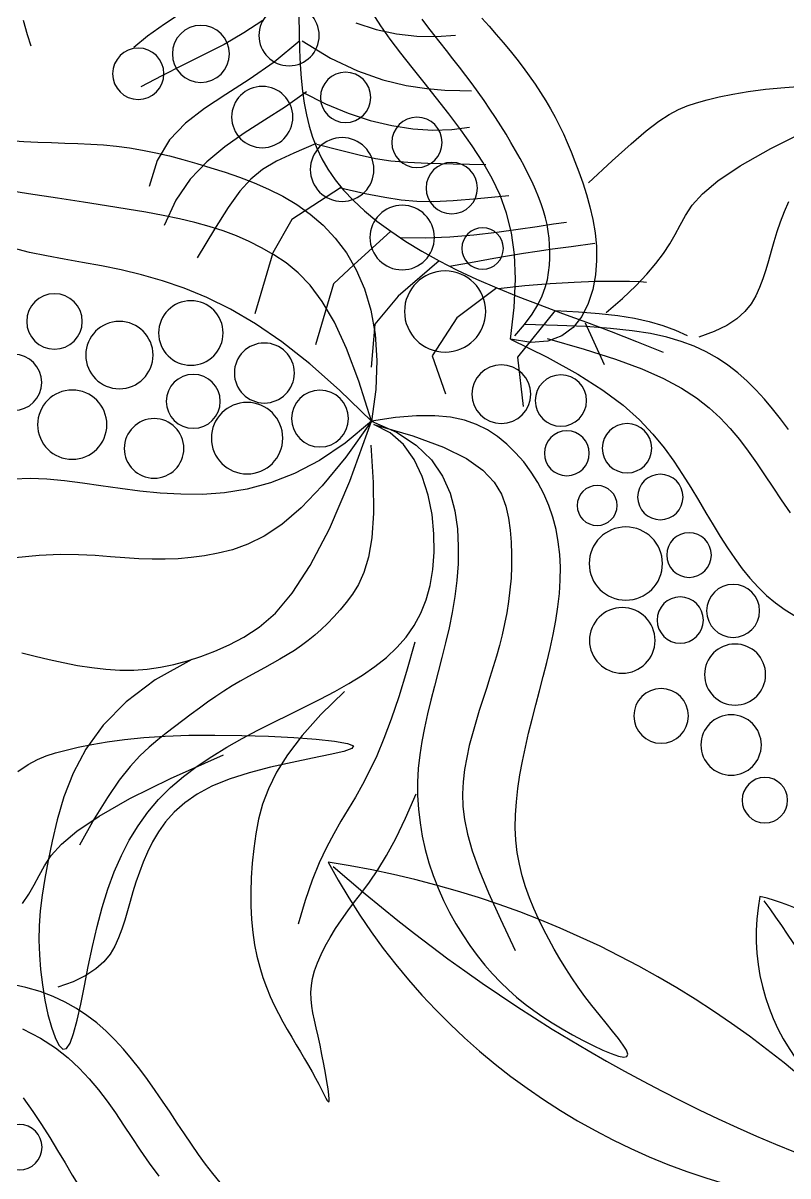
# Model space of a CAD drawing. Header units: millimetres. Extents: x -1030105 to 906887, y -616134 to 1220667.
# Drawn here: x -72234 to -71144, y 542942 to 544585 of the extents above; entities that cross this region are included whole.
import ezdxf

# ---------------------------------------------------------------- set-up
doc = ezdxf.new("R2010")
doc.units = ezdxf.units.MM
doc.header["$MEASUREMENT"] = 0
doc.layers.add('A-Furniture', color=143, linetype='Continuous')
doc.layers.add('A-Tree', color=98, linetype='Continuous')

# ---------------------------------------------------------------- blocks, each defined once
blk = doc.blocks.new('FUR')
at = {"layer": 'A-Furniture'}
blk.add_spline([(-25340.5, 29563), (-25610.5, 28430), (-24838.5, 26315), (-24909, 25420), (-26239, 23819.5), (-26481.5, 22059), (-23604, 19354), (-19094, 21177), (-19671.5, 26123.5), (-18869, 27502), (-18331, 29423.5), (-18962, 30582), (-22760, 30506), (-24899.5, 30163.5), (-25340.5, 29563)], degree=3, dxfattribs=at)
blk = doc.blocks.new('CAY8')
at = {"color": 0, "linetype": 'ByBlock'}
for p, q in [((-315.87, 159.79), (-307.68, 154.87)), ((-307.68, 154.87), (-301.37, 150.97)), ((-239.79, 148.59), (-241.49, 139.57)), ((-210.11, 128.31), (-207.95, 149.37)), ((-241.49, 139.57), (-243.31, 130.89)), ((-243.31, 130.89), (-245.22, 122.47)), ((-212.09, 109.65), (-210.11, 128.31)), ((-174.22, 118.11), (-174.12, 128.84)), ((-245.22, 122.47), (-247.14, 114.24)), ((-174.79, 107.07), (-174.22, 118.11)), ((-247.14, 114.24), (-249, 106.14)), ((-249, 106.14), (-250.76, 98.09)), ((-213.87, 93.1), (-212.09, 109.65)), ((-175.66, 95.68), (-174.79, 107.07)), ((-250.76, 98.09), (-252.33, 90.03)), ((-176.66, 83.89), (-175.66, 95.68)), ((-252.33, 90.03), (-253.68, 81.89)), ((-215.43, 78.34), (-213.87, 93.1)), ((-35.31, 80.83), (-32.39, 90.76)), ((-336.4, 72.34), (-326.24, 80.84)), ((-326.24, 80.84), (-317.13, 87.32)), ((-253.68, 81.89), (-254.73, 73.61)), ((-177.61, 71.66), (-176.66, 83.89)), ((-37.62, 70.35), (-35.31, 80.83)), ((-304.3, 65.52), (-294.06, 76.69)), ((-254.73, 73.61), (-255.5, 65.18)), ((-216.77, 65.09), (-215.43, 78.34)), ((10.44, 62.79), (15.85, 77.03)), ((-347.58, 62.31), (-336.4, 72.34)), ((-178.33, 58.92), (-177.61, 71.66)), ((-39.45, 59.38), (-37.62, 70.35)), ((-314.17, 54.29), (-304.3, 65.52)), ((-255.5, 65.18), (-256.01, 56.58)), ((-217.87, 53.03), (-216.77, 65.09)), ((-178.65, 45.63), (-178.33, 58.92)), ((-40.98, 47.95), (-39.45, 59.38)), ((6.47, 50.08), (10.44, 62.79)), ((-323.92, 43.18), (-314.17, 54.29)), ((-266.13, 50.3), (-251.48, 54.51)), ((-256.01, 56.58), (-256.28, 47.81)), ((-251.48, 54.51), (-234.29, 55.34)), ((-218.7, 41.88), (-217.87, 53.03)), ((73.06, 57.47), (72.99, 48.71)), ((-279.09, 43.29), (-266.13, 50.3)), ((-256.28, 47.81), (-256.32, 38.87)), ((-178.4, 31.74), (-178.65, 45.63)), ((-42.38, 36.11), (-40.98, 47.95)), ((3.59, 38.66), (6.47, 50.08)), ((72.99, 48.71), (72.79, 39.7)), ((-333.77, 32.36), (-323.92, 43.18)), ((-291.2, 34.05), (-279.09, 43.29)), ((-256.32, 38.87), (-256.15, 29.75)), ((-230.13, 36.54), (-212.62, 39.72)), ((-219.26, 31.36), (-218.7, 41.88)), ((1.43, 28.28), (3.59, 38.66)), ((72.79, 39.7), (72.4, 30.54)), ((146.68, 40.69), (140.72, 35.43)), ((-343.98, 22.04), (-333.77, 32.36)), ((-303.32, 23.16), (-291.2, 34.05)), ((-258.79, 23.89), (-245.34, 31.13)), ((-256.15, 29.75), (-255.8, 20.44)), ((-245.34, 31.13), (-230.13, 36.54)), ((-219.51, 21.36), (-219.26, 31.36)), ((-177.37, 17.18), (-178.4, 31.74)), ((-43.84, 23.9), (-42.38, 36.11)), ((72.4, 30.54), (71.77, 21.33)), ((136.18, 30.56), (132.5, 25.69)), ((140.72, 35.43), (136.18, 30.56)), ((-354.79, 12.38), (-343.98, 22.04)), ((-316.31, 11.2), (-303.32, 23.16)), ((-270.99, 15.2), (-258.79, 23.89)), ((-45.52, 11.39), (-43.84, 23.9)), ((-0.34, 18.67), (1.43, 28.28)), ((132.5, 25.69), (129.13, 20.42)), ((-282.49, 5.48), (-270.99, 15.2)), ((-255.8, 20.44), (-255.28, 10.93)), ((-219.41, 11.78), (-219.51, 21.36)), ((-175.33, 1.76), (-177.37, 17.18)), ((-2.04, 9.61), (-0.34, 18.67)), ((71.77, 21.33), (70.82, 12.16)), ((129.13, 20.42), (125.61, 14.4)), ((227.15, 16.27), (220.27, 13.96)), ((-331, -1.25), (-316.31, 11.2)), ((-255.28, 10.93), (-254.58, 1.24)), ((-234.11, 3.3), (-218.54, 8.22)), ((-218.94, 2.56), (-219.41, 11.78)), ((-218.54, 8.22), (-198.28, 14.18)), ((-47.6, -1.4), (-45.52, 11.39)), ((-3.8, 0.99), (-2.04, 9.61)), ((70.82, 12.16), (69.49, 3.15)), ((121.86, 7.48), (117.93, -0.44)), ((125.61, 14.4), (121.86, 7.48)), ((138.72, 6.42), (154.8, 8.28)), ((154.8, 8.28), (169.91, 8.68)), ((169.91, 8.68), (183.86, 8.26)), ((183.86, 8.26), (196.54, 7.58)), ((200.31, 8.92), (192.84, 6.38)), ((196.54, 7.58), (208.09, 6.7)), ((207.08, 10.55), (200.31, 8.92)), ((213.64, 12.12), (207.08, 10.55)), ((220.27, 13.96), (213.64, 12.12)), ((278.03, 0.54), (278.5, 11.07)), ((-293.8, -4.89), (-282.49, 5.48)), ((-254.58, 1.24), (-253.58, -8.6)), ((-246.04, -1.23), (-234.11, 3.3)), ((-218.05, -6.4), (-218.94, 2.56)), ((-171.98, -14.7), (-175.33, 1.76)), ((-5.7, -7.3), (-3.8, 0.99)), ((69.49, 3.15), (67.73, -5.61)), ((104.28, -4.35), (121.82, 2.43)), ((121.82, 2.43), (138.72, 6.42)), ((184.13, 1.95), (173.64, -5.36)), ((192.84, 6.38), (184.13, 1.95)), ((208.09, 6.7), (218.72, 5.56)), ((218.72, 5.56), (228.6, 4.13)), ((228.6, 4.13), (237.95, 2.34)), ((237.95, 2.34), (246.96, 0.16)), ((246.96, 0.16), (255.82, -2.47)), ((278.26, -8.96), (278.03, 0.54)), ((-348.26, -13.6), (-331, -1.25)), ((-305.47, -15.51), (-293.8, -4.89)), ((-263.17, -11.67), (-255.37, -6.01)), ((-255.37, -6.01), (-246.04, -1.23)), ((-216.72, -15.18), (-218.05, -6.4)), ((-50.26, -14.41), (-47.6, -1.4)), ((-7.81, -15.35), (-5.7, -7.3)), ((67.73, -5.61), (65.48, -14.05)), ((86.27, -14.58), (104.28, -4.35)), ((117.93, -0.44), (113.85, -9.46)), ((173.64, -5.36), (160.83, -16.53)), ((255.82, -2.47), (264.74, -5.61)), ((264.74, -5.61), (273.81, -9.25)), ((303.95, -4.16), (306.91, -16.82)), ((-363.43, -8.89), (-352.61, -11.98)), ((-352.61, -11.98), (-342.75, -14.91)), ((-270.47, -18.87), (-263.17, -11.67)), ((-253.58, -8.6), (-252.12, -18.53)), ((-53.69, -27.6), (-50.26, -14.41)), ((65.48, -14.05), (62.71, -22.2)), ((67.96, -28.92), (86.27, -14.58)), ((113.85, -9.46), (109.63, -19.68)), ((148.03, -18.67), (163.37, -14.07)), ((163.37, -14.07), (181.99, -9.34)), ((273.81, -9.25), (282.7, -13.26)), ((279.16, -17.73), (278.26, -8.96)), ((282.7, -13.26), (291.01, -17.45)), ((-348.76, -15.08), (-342.69, -35.37)), ((-342.75, -14.91), (-333.74, -17.73)), ((-333.74, -17.73), (-325.47, -20.54)), ((-325.47, -20.54), (-317.81, -23.41)), ((-318.01, -25.97), (-305.47, -15.51)), ((-278.32, -28.22), (-270.47, -18.87)), ((-252.12, -18.53), (-250.07, -28.48)), ((-214.9, -23.87), (-216.72, -15.18)), ((-167.07, -32.4), (-171.98, -14.7)), ((-10.23, -23.24), (-7.81, -15.35)), ((109.63, -19.68), (105.33, -31.2)), ((135.52, -23.14), (148.03, -18.67)), ((160.83, -16.53), (145.14, -32.56)), ((266.81, -27.66), (272.75, -19.06)), ((280.65, -26.03), (279.16, -17.73)), ((291.01, -17.45), (298.31, -21.62)), ((298.31, -21.62), (304.18, -25.59)), ((306.91, -16.82), (310.43, -27.63)), ((346.41, -15.75), (353.1, -23.87)), ((-317.81, -23.41), (-310.65, -26.43)), ((-317.24, -23.7), (-313.76, -39.62)), ((-310.65, -26.43), (-303.88, -29.67)), ((-287.77, -40.39), (-278.32, -28.22)), ((-250.07, -28.48), (-247.27, -38.42)), ((-212.57, -32.55), (-214.9, -23.87)), ((-58.2, -40.89), (-53.69, -27.6)), ((-13.03, -31.08), (-10.23, -23.24)), ((49.53, -48.02), (67.96, -28.92)), ((62.71, -22.2), (59.4, -30.13)), ((117.09, -31.8), (125.36, -27.52)), ((125.36, -27.52), (135.52, -23.14)), ((260.99, -34.39), (266.81, -27.66)), ((282.71, -33.95), (280.65, -26.03)), ((304.18, -25.59), (308.21, -29.17)), ((308.21, -29.17), (309.98, -32.18)), ((310.43, -27.63), (314.45, -37.03)), ((353.1, -23.87), (359.81, -31.45)), ((-342.69, -35.37), (-339.24, -54.03)), ((-303.88, -29.67), (-297.38, -33.21)), ((-297.38, -33.21), (-291.15, -37.13)), ((-237.25, -37.75), (-213.6, -31.58)), ((-213.6, -31.58), (-173.19, -30.53)), ((-209.59, -41.32), (-212.57, -32.55)), ((-160.31, -51.56), (-167.07, -32.4)), ((-16.29, -38.95), (-13.03, -31.08)), ((59.4, -30.13), (55.55, -37.89)), ((105.33, -31.2), (100.96, -44.12)), ((104.36, -40.17), (110.25, -36.02)), ((110.25, -36.02), (117.09, -31.8)), ((145.14, -32.56), (126.03, -54.41)), ((192.7, -35), (181.52, -36.69)), ((204.32, -33.92), (192.7, -35)), ((216.4, -33.39), (204.32, -33.92)), ((228.97, -33.35), (216.4, -33.39)), ((241.96, -33.75), (228.97, -33.35)), ((255, -34.42), (241.96, -33.75)), ((267.64, -35.19), (255, -34.42)), ((255.25, -39.49), (260.99, -34.39)), ((279.42, -35.89), (267.64, -35.19)), ((289.91, -36.33), (279.42, -35.89)), ((285.29, -41.54), (282.71, -33.95)), ((298.64, -36.35), (289.91, -36.33)), ((305.18, -35.78), (298.64, -36.35)), ((309.06, -34.42), (305.18, -35.78)), ((309.98, -32.18), (309.06, -34.42)), ((359.81, -31.45), (366.49, -38.65)), ((-313.76, -39.62), (-311.65, -55.04)), ((-291.15, -37.13), (-285.17, -41.49)), ((-287.59, -40.95), (-287.61, -56.38)), ((-285.17, -41.49), (-279.44, -46.37)), ((-264.54, -62.65), (-237.25, -37.75)), ((-247.27, -38.42), (-243.56, -48.27)), ((-205.51, -50.35), (-209.59, -41.32)), ((-64.12, -54.24), (-58.2, -40.89)), ((-20.09, -46.96), (-16.29, -38.95)), ((55.55, -37.89), (51.14, -45.55)), ((98.97, -44.29), (104.36, -40.17)), ((160.42, -42.06), (150.47, -45.84)), ((170.77, -39.02), (160.42, -42.06)), ((181.52, -36.69), (170.77, -39.02)), ((243.88, -45.77), (249.56, -43.21)), ((249.56, -43.21), (255.25, -39.49)), ((288.36, -48.84), (285.29, -41.54)), ((314.45, -37.03), (318.93, -45.47)), ((366.49, -38.65), (373.1, -45.53)), ((-368.4, -45.08), (-367.73, -58.69)), ((-279.44, -46.37), (-273.96, -51.85)), ((-243.56, -48.27), (-238.81, -57.98)), ((-199.75, -59.8), (-205.51, -50.35)), ((-24.62, -55.18), (-20.09, -46.96)), ((51.14, -45.55), (46.15, -53.18)), ((88.43, -52.46), (93.68, -48.38)), ((93.68, -48.38), (98.97, -44.29)), ((100.96, -44.12), (96.56, -58.55)), ((140.88, -50.43), (131.64, -55.84)), ((150.47, -45.84), (140.88, -50.43)), ((175.04, -52.14), (181.98, -51.13)), ((181.98, -51.13), (188.76, -50.44)), ((188.76, -50.44), (195.41, -50)), ((195.41, -50), (201.91, -49.74)), ((201.91, -49.74), (208.27, -49.58)), ((208.27, -49.58), (214.5, -49.44)), ((214.5, -49.44), (220.6, -49.25)), ((220.6, -49.25), (226.57, -48.94)), ((226.57, -48.94), (232.42, -48.4)), ((232.42, -48.4), (238.17, -47.42)), ((238.17, -47.42), (243.88, -45.77)), ((291.89, -55.91), (288.36, -48.84)), ((318.93, -45.47), (323.84, -53.33)), ((373.1, -45.53), (379.56, -52.14)), ((-370.74, -60.88), (-377.28, -53.65)), ((-339.24, -54.03), (-337.9, -70.98)), ((-311.65, -55.04), (-310.82, -69.86)), ((-287.61, -56.38), (-287.81, -68.71)), ((-273.96, -51.85), (-268.71, -57.98)), ((-268.71, -57.98), (-263.7, -64.84)), ((-238.81, -57.98), (-232.85, -67.5)), ((-151.43, -72.35), (-160.31, -51.56)), ((-71.77, -67.59), (-64.12, -54.24)), ((-30.39, -63.63), (-24.62, -55.18)), ((46.15, -53.18), (40.56, -60.83)), ((78.18, -60.6), (83.26, -56.53)), ((83.26, -56.53), (88.43, -52.46)), ((96.56, -58.55), (92.19, -74.42)), ((126.03, -54.41), (102.97, -83.09)), ((131.64, -55.84), (122.72, -61.99)), ((146.15, -62.15), (153.49, -58.39)), ((153.49, -58.39), (160.77, -55.59)), ((160.77, -55.59), (167.97, -53.57)), ((167.97, -53.57), (175.04, -52.14)), ((295.82, -62.78), (291.89, -55.91)), ((323.84, -53.33), (329.12, -60.79)), ((379.56, -52.14), (385.84, -58.56)), ((385.84, -58.56), (391.88, -64.83)), ((-364.06, -68.89), (-370.74, -60.88)), ((-367.73, -58.69), (-368.39, -71.95)), ((-264.54, -62.65), (-265.19, -78.6)), ((-263.7, -64.84), (-258.92, -72.51)), ((-191.76, -69.85), (-199.75, -59.8)), ((-38.03, -72.32), (-30.39, -63.63)), ((40.56, -60.83), (34.36, -68.57)), ((68.37, -68.79), (73.21, -64.68)), ((73.21, -64.68), (78.18, -60.6)), ((122.72, -61.99), (114.11, -68.78)), ((138.78, -67.06), (146.15, -62.15)), ((300.13, -69.52), (295.82, -62.78)), ((329.12, -60.79), (334.74, -67.97)), ((-368.39, -71.95), (-370.24, -84.73)), ((-357.19, -77.67), (-364.06, -68.89)), ((-337.9, -70.98), (-338.18, -86.14)), ((-310.82, -69.86), (-311.18, -84)), ((-287.81, -68.71), (-288.35, -79.21)), ((-258.92, -72.51), (-254.38, -81.03)), ((-232.85, -67.5), (-225.55, -76.75)), ((-204.38, -73.89), (-163.97, -72.84)), ((-180.97, -80.69), (-191.76, -69.85)), ((-140.15, -94.99), (-151.43, -72.35)), ((-81.47, -80.86), (-71.77, -67.59)), ((-48.17, -81.26), (-38.03, -72.32)), ((34.36, -68.57), (27.37, -76.41)), ((59.19, -77.1), (63.69, -72.93)), ((63.69, -72.93), (68.37, -68.79)), ((114.11, -68.78), (105.77, -76.1)), ((131.42, -73.3), (138.78, -67.06)), ((304.78, -76.15), (300.13, -69.52)), ((334.74, -67.97), (340.62, -74.99)), ((-350.12, -87.07), (-357.19, -77.67)), ((-288.35, -79.21), (-289.43, -89.12)), ((-265.19, -78.6), (-265.94, -91.29)), ((-225.55, -76.75), (-216.77, -85.57)), ((-219.43, -83.31), (-204.38, -73.89)), ((27.37, -76.41), (18.72, -84.22)), ((54.88, -81.33), (59.19, -77.1)), ((92.19, -74.42), (87.99, -91.07)), ((105.77, -76.1), (97.69, -83.85)), ((124.1, -81.07), (131.42, -73.3)), ((309.73, -82.73), (304.78, -76.15)), ((340.62, -74.99), (346.73, -81.96)), ((-377.79, -90.06), (-381.61, -85.31)), ((-370.24, -84.73), (-373.17, -96.91)), ((-342.85, -96.9), (-350.12, -87.07)), ((-338.18, -86.14), (-339.58, -99.44)), ((-311.18, -84), (-312.65, -97.37)), ((-254.38, -81.03), (-250.07, -90.37)), ((-246.03, -100.5), (-219.43, -83.31)), ((-216.77, -85.57), (-206.4, -93.79)), ((-166.83, -92.49), (-180.97, -80.69)), ((-93.57, -94.01), (-81.47, -80.86)), ((-61.44, -90.46), (-48.17, -81.26)), ((18.72, -84.22), (7.36, -91.8)), ((46.71, -89.79), (50.73, -85.57)), ((50.73, -85.57), (54.88, -81.33)), ((97.69, -83.85), (89.82, -91.92)), ((116.85, -90.56), (124.1, -81.07)), ((314.91, -89.25), (309.73, -82.73)), ((346.73, -81.96), (353.02, -89.03)), ((-373.95, -95.01), (-377.79, -90.06)), ((-370.06, -100.12), (-373.95, -95.01)), ((-289.43, -89.12), (-291.21, -99.71)), ((-265.94, -91.29), (-267.04, -101.92)), ((-250.07, -90.37), (-246.03, -100.5)), ((-206.4, -93.79), (-194.3, -101.23)), ((-148.76, -105.42), (-166.83, -92.49)), ((-126.22, -119.67), (-140.15, -94.99)), ((-108.37, -106.96), (-93.57, -94.01)), ((-78.45, -99.92), (-61.44, -90.46)), ((7.36, -91.8), (-7.73, -98.96)), ((38.89, -98.09), (42.77, -93.98)), ((42.77, -93.98), (46.71, -89.79)), ((89.82, -91.92), (82.16, -100.2)), ((87.99, -91.07), (84.14, -107.68)), ((109.72, -101.77), (116.85, -90.56)), ((320.27, -95.71), (314.91, -89.25)), ((353.02, -89.03), (359.43, -96.3)), ((-373.17, -96.91), (-377.07, -108.35)), ((-366.13, -105.34), (-370.06, -100.12)), ((-335.38, -106.97), (-342.85, -96.9)), ((-339.58, -99.44), (-341.6, -110.78)), ((-312.65, -97.37), (-315.14, -109.88)), ((-291.21, -99.71), (-293.87, -112.23)), ((-267.04, -101.92), (-268.77, -111.73)), ((-246.03, -100.5), (-242.28, -111.35)), ((-194.3, -101.23), (-180.35, -107.72)), ((-99.84, -109.65), (-78.45, -99.92)), ((-7.73, -98.96), (-27.6, -105.52)), ((31.12, -105.95), (35.01, -102.09)), ((35.01, -102.09), (38.89, -98.09)), ((82.16, -100.2), (74.67, -108.58)), ((102.85, -114.03), (109.72, -101.77)), ((325.74, -102.1), (320.27, -95.71)), ((331.26, -108.41), (325.74, -102.1)), ((359.43, -96.3), (365.91, -103.9)), ((-362.15, -110.64), (-366.13, -105.34)), ((-327.71, -117.08), (-335.38, -106.97)), ((-315.14, -109.88), (-318.57, -121.46)), ((-243.67, -107.32), (-247.54, -122.68)), ((-207.41, -115.66), (-186.46, -105.83)), ((-186.46, -105.83), (-159.25, -110.58)), ((-180.35, -107.72), (-164.44, -113.07)), ((-126.22, -119.67), (-148.76, -105.42)), ((-126.22, -119.67), (-108.37, -106.96)), ((-126.22, -119.67), (-99.84, -109.65)), ((-27.6, -105.52), (-53.28, -111.28)), ((23.1, -113.16), (27.16, -109.65)), ((27.16, -109.65), (31.12, -105.95)), ((74.67, -108.58), (67.33, -116.97)), ((84.14, -107.68), (80.81, -123.44)), ((336.77, -114.64), (331.26, -108.41)), ((365.91, -103.9), (372.41, -112.01)), ((-358.13, -115.96), (-362.15, -110.64)), ((-354.06, -121.26), (-358.13, -115.96)), ((-341.6, -110.78), (-343.74, -120.09)), ((-319.86, -127.05), (-327.71, -117.08)), ((-293.87, -112.23), (-297.59, -127.93)), ((-268.77, -111.73), (-271.38, -121.94)), ((-242.28, -111.35), (-238.83, -122.88)), ((-235.71, -135.05), (-207.41, -115.66)), ((-164.44, -113.07), (-146.44, -117.11)), ((-146.44, -117.11), (-126.22, -119.67)), ((-85.8, -116.06), (-126.22, -119.67)), ((-53.28, -111.28), (-85.8, -116.06)), ((14.55, -119.64), (18.91, -116.48)), ((18.91, -116.48), (23.1, -113.16)), ((67.33, -116.97), (60.1, -125.26)), ((96.41, -126.47), (102.85, -114.03)), ((105.04, -118.49), (116.44, -116.17)), ((116.44, -116.17), (126.9, -115.15)), ((126.9, -115.15), (136.73, -115.13)), ((136.73, -115.13), (146.22, -115.79)), ((146.22, -115.79), (155.59, -116.87)), ((155.59, -116.87), (164.85, -118.31)), ((342.2, -120.79), (336.77, -114.64)), ((-391.92, -121.85), (-388.11, -127.62)), ((-349.95, -126.5), (-354.06, -121.26)), ((-343.74, -120.09), (-345.5, -127.3)), ((-318.57, -121.46), (-322.84, -132.02)), ((-271.38, -121.94), (-275.16, -133.79)), ((-247.54, -122.68), (-252.21, -137.74)), ((-238.83, -122.88), (-235.71, -135.05)), ((-132.32, -133.85), (-126.22, -119.67)), ((-126.22, -119.67), (-123.57, -136.79)), ((-124.5, -121.56), (-124.05, -147.43)), ((-122.14, -132.91), (-124.5, -121.56)), ((-111.34, -123.13), (-88.74, -130.72)), ((5.23, -125.55), (10, -122.66)), ((10, -122.66), (14.55, -119.64)), ((80.81, -123.44), (78.19, -137.52)), ((78.27, -128.28), (92.41, -122.42)), ((92.41, -122.42), (105.04, -118.49)), ((164.85, -118.31), (173.94, -120.08)), ((173.94, -120.08), (182.79, -122.16)), ((182.79, -122.16), (191.34, -124.52)), ((191.34, -124.52), (199.52, -127.15)), ((347.49, -126.84), (342.2, -120.79)), ((-388.11, -127.62), (-384.26, -133.33)), ((-345.78, -131.64), (-349.95, -126.5)), ((-341.57, -136.67), (-345.78, -131.64)), ((-311.81, -136.68), (-319.86, -127.05)), ((-297.59, -127.93), (-302.53, -148.07)), ((-88.74, -130.72), (-70, -135.82)), ((-10.75, -133.66), (-5.11, -131.03)), ((-5.11, -131.03), (0.2, -128.33)), ((0.2, -128.33), (5.23, -125.55)), ((60.1, -125.26), (52.93, -133.34)), ((62.31, -136.37), (78.27, -128.28)), ((90.55, -138.24), (96.41, -126.47)), ((199.52, -127.15), (207.28, -130.03)), ((207.28, -130.03), (214.56, -133.13)), ((352.59, -132.8), (347.49, -126.84)), ((-384.26, -133.33), (-380.33, -138.97)), ((-380.33, -138.97), (-376.35, -144.5)), ((-337.32, -141.58), (-341.57, -136.67)), ((-303.58, -145.78), (-311.81, -136.68)), ((-275.16, -133.79), (-280.35, -148.49)), ((-252.21, -137.74), (-257.39, -152.24)), ((-235.71, -135.05), (-232.94, -147.8)), ((-136.82, -146.42), (-132.32, -133.85)), ((-123.57, -136.79), (-118.77, -151.05)), ((-117.03, -143.08), (-122.14, -132.91)), ((-70, -135.82), (-54.64, -138.78)), ((-54.64, -138.78), (-42.14, -139.95)), ((-32.01, -139.67), (-23.73, -138.3)), ((-23.73, -138.3), (-16.82, -136.18)), ((-16.82, -136.18), (-10.75, -133.66)), ((44.24, -147), (62.31, -136.37)), ((52.93, -133.34), (45.78, -141.13)), ((78.19, -137.52), (76.44, -149.11)), ((85.45, -148.49), (90.55, -138.24)), ((214.56, -133.13), (221.3, -136.42)), ((221.3, -136.42), (227.54, -139.9)), ((357.46, -138.71), (352.59, -132.8)), ((362.04, -144.62), (357.46, -138.71)), ((-376.35, -144.5), (-372.31, -149.92)), ((-333.06, -146.37), (-337.32, -141.58)), ((-328.79, -151.02), (-333.06, -146.37)), ((-295.1, -154.2), (-303.58, -145.78)), ((-234.12, -142.37), (-240.93, -156.82)), ((-203.62, -155.2), (-176.32, -146.33)), ((-176.32, -146.33), (-155.08, -160.58)), ((-139.84, -157.59), (-136.82, -146.42)), ((-109.65, -152.07), (-117.03, -143.08)), ((-42.14, -139.95), (-32.01, -139.67)), ((45.78, -141.13), (38.6, -148.52)), ((227.54, -139.9), (233.33, -143.52)), ((233.33, -143.52), (238.71, -147.27)), ((366.31, -150.58), (362.04, -144.62)), ((-372.31, -149.92), (-368.22, -155.19)), ((-324.52, -155.54), (-328.79, -151.02)), ((-280.35, -148.49), (-287.24, -167.27)), ((-257.39, -152.24), (-262.76, -165.9)), ((-232.94, -147.8), (-230.53, -161.1)), ((-124.05, -147.43), (-122.05, -168.01)), ((-118.77, -151.05), (-112.15, -162.75)), ((-100.48, -159.89), (-109.65, -152.07)), ((38.6, -148.52), (31.35, -155.4)), ((76.44, -149.11), (75.74, -157.38)), ((81.26, -156.36), (85.45, -148.49)), ((238.71, -147.27), (243.75, -151.11)), ((243.75, -151.11), (248.49, -155.04)), ((-368.22, -155.19), (-364.09, -160.31)), ((-364.09, -160.31), (-359.93, -165.25)), ((-320.27, -159.91), (-324.52, -155.54)), ((-316.04, -164.13), (-320.27, -159.91)), ((-286.07, -161.88), (-295.1, -154.2)), ((-240.93, -156.82), (-246.25, -168.19)), ((-230.53, -161.1), (-228.49, -174.89)), ((-228.49, -174.89), (-203.62, -155.2)), ((-141.51, -167.56), (-139.84, -157.59)), ((-90.03, -166.55), (-100.48, -159.89)), ((31.35, -155.4), (23.99, -161.69)), ((75.74, -157.38), (76.27, -161.52)), ((76.27, -161.52), (78.15, -160.99)), ((78.15, -160.99), (81.26, -156.36)), ((143.05, -161.4), (153.6, -159.47)), ((153.6, -159.47), (165.51, -157.95)), ((165.51, -157.95), (179.13, -156.96)), ((179.13, -156.96), (194.8, -156.6)), ((248.49, -155.04), (252.98, -159.01)), ((252.98, -159.01), (257.27, -163.01)), ((-359.93, -165.25), (-355.75, -169.98)), ((-311.84, -168.19), (-316.04, -164.13)), ((-307.68, -172.08), (-311.84, -168.19)), ((-276.1, -168.81), (-286.07, -161.88)), ((-262.76, -165.9), (-268.04, -178.49)), ((-246.25, -168.19), (-250.54, -177.48)), ((-141.96, -176.54), (-141.51, -167.56)), ((-122.05, -168.01), (-118.71, -184.01)), ((-112.15, -162.75), (-104.03, -172.19)), ((-78.79, -172.04), (-90.03, -166.55)), ((16.48, -167.27), (8.76, -172.07)), ((23.99, -161.69), (16.48, -167.27)), ((107.51, -171.01), (116.09, -168.55)), ((116.09, -168.55), (124.64, -166.06)), ((124.64, -166.06), (133.51, -163.64)), ((133.51, -163.64), (143.05, -161.4)), ((257.27, -163.01), (261.4, -167)), ((261.4, -167), (265.38, -170.97)), ((-355.75, -169.98), (-351.55, -174.5)), ((-351.55, -174.5), (-347.33, -178.79)), ((-303.55, -175.78), (-307.68, -172.08)), ((-299.46, -179.29), (-303.55, -175.78)), ((-264.82, -174.98), (-276.1, -168.81)), ((-251.87, -180.39), (-264.82, -174.98)), ((-228.36, -175.91), (-234.48, -191.7)), ((-228.49, -174.89), (-226.72, -189.2)), ((-104.03, -172.19), (-94.76, -179.68)), ((-67.23, -176.37), (-78.79, -172.04)), ((8.76, -172.07), (0.78, -176.02)), ((78.47, -177.37), (88.98, -175.46)), ((88.98, -175.46), (98.57, -173.33)), ((98.57, -173.33), (107.51, -171.01)), ((209.76, -175.52), (203.84, -176.74)), ((215.42, -174.68), (209.76, -175.52)), ((220.77, -174.23), (215.42, -174.68)), ((225.77, -174.21), (220.77, -174.23)), ((230.39, -174.63), (225.77, -174.21)), ((234.72, -175.46), (230.39, -174.63)), ((238.86, -176.67), (234.72, -175.46)), ((265.38, -170.97), (269.23, -174.87)), ((269.23, -174.87), (272.95, -178.68)), ((-347.33, -178.79), (-343.05, -182.89)), ((-343.05, -182.89), (-338.67, -186.86)), ((-295.4, -182.59), (-299.46, -179.29)), ((-291.38, -185.66), (-295.4, -182.59)), ((-268.04, -178.49), (-272.92, -189.72)), ((-250.54, -177.48), (-254.24, -185.69)), ((-236.87, -185), (-251.87, -180.39)), ((-141.32, -184.72), (-141.96, -176.54)), ((-94.76, -179.68), (-84.67, -185.51)), ((-55.87, -179.55), (-67.23, -176.37)), ((-45.08, -181.58), (-55.87, -179.55)), ((-34.91, -182.5), (-45.08, -181.58)), ((-25.3, -182.37), (-34.91, -182.5)), ((-16.19, -181.21), (-25.3, -182.37)), ((-7.51, -179.08), (-16.19, -181.21)), ((0.78, -176.02), (-7.51, -179.08)), ((2.6, -182.21), (21.79, -181.99)), ((21.79, -181.99), (38.7, -181.36)), ((38.7, -181.36), (53.6, -180.36)), ((53.6, -180.36), (66.76, -179.01)), ((66.76, -179.01), (78.47, -177.37)), ((185, -182.41), (178.52, -184.88)), ((191.42, -180.21), (185, -182.41)), ((197.71, -178.32), (191.42, -180.21)), ((203.84, -176.74), (197.71, -178.32)), ((242.92, -178.21), (238.86, -176.67)), ((247, -180.06), (242.92, -178.21)), ((251.22, -182.16), (247, -180.06)), ((255.67, -184.5), (251.22, -182.16)), ((272.95, -178.68), (276.54, -182.36)), ((276.54, -182.36), (280.02, -185.89)), ((-338.67, -186.86), (-334.12, -190.74)), ((-287.39, -188.5), (-291.38, -185.66)), ((-283.44, -191.09), (-287.39, -188.5)), ((-272.92, -189.72), (-277.1, -199.34)), ((-254.24, -185.69), (-257.78, -193.83)), ((-219.44, -188.82), (-236.87, -185)), ((-226.72, -189.2), (-225.14, -204.06)), ((-199.22, -191.82), (-219.44, -188.82)), ((-139.72, -192.33), (-141.32, -184.72)), ((-118.71, -184.01), (-114.23, -196.11)), ((-84.67, -185.51), (-74.08, -189.99)), ((-74.08, -189.99), (-63.34, -193.42)), ((164.98, -190.49), (157.29, -193.5)), ((171.94, -187.6), (164.98, -190.49)), ((178.52, -184.88), (171.94, -187.6)), ((260.47, -187.02), (255.67, -184.5)), ((265.67, -189.67), (260.47, -187.02)), ((271.11, -192.38), (265.67, -189.67)), ((280.02, -185.89), (283.38, -189.23)), ((283.38, -189.23), (286.63, -192.35)), ((-334.12, -190.74), (-329.35, -194.59)), ((-329.35, -194.59), (-324.32, -198.45)), ((-279.52, -193.41), (-283.44, -191.09)), ((-275.61, -195.49), (-279.52, -193.41)), ((-271.69, -197.34), (-275.61, -195.49)), ((-267.73, -198.96), (-271.69, -197.34)), ((-257.78, -193.83), (-261.61, -202.9)), ((-234.48, -191.7), (-239.93, -207.02)), ((-202.14, -193.89), (-210.53, -197.95)), ((-200.5, -204.77), (-199.22, -191.82)), ((-199.22, -191.82), (-194.2, -217.26)), ((-137.29, -199.55), (-139.72, -192.33)), ((-114.23, -196.11), (-108.81, -205.01)), ((-63.34, -193.42), (-52.72, -196.06)), ((-52.72, -196.06), (-42.26, -198.04)), ((148.52, -196.55), (138.31, -199.58)), ((157.29, -193.5), (148.52, -196.55)), ((276.58, -195.04), (271.11, -192.38)), ((281.89, -197.55), (276.58, -195.04)), ((286.83, -199.81), (281.89, -197.55)), ((286.63, -192.35), (289.76, -195.22)), ((289.76, -195.22), (292.66, -197.79)), ((292.66, -197.79), (295.17, -200)), ((-324.32, -198.45), (-318.97, -202.38)), ((-318.97, -202.38), (-313.25, -206.43)), ((-277.1, -199.34), (-280.29, -207.09)), ((-263.71, -200.38), (-267.73, -198.96)), ((-261.61, -202.9), (-266.18, -213.89)), ((-259.6, -201.6), (-263.71, -200.38)), ((-255.38, -202.65), (-259.6, -201.6)), ((-251.03, -203.54), (-255.38, -202.65)), ((-246.51, -204.25), (-251.03, -203.54)), ((-241.73, -204.68), (-246.51, -204.25)), ((-236.6, -204.69), (-241.73, -204.68)), ((-231.01, -204.16), (-236.6, -204.69)), ((-224.87, -202.94), (-231.01, -204.16)), ((-225.14, -204.06), (-223.62, -219.5)), ((-218.08, -200.92), (-224.87, -202.94)), ((-224.12, -214.49), (-189.42, -198.92)), ((-210.53, -197.95), (-218.08, -200.92)), ((-215.39, -218.27), (-210.53, -197.95)), ((-204.11, -214.98), (-200.5, -204.77)), ((-189.42, -198.92), (-159.99, -210.5)), ((-134.14, -206.56), (-137.29, -199.55)), ((-108.81, -205.01), (-102.66, -211.43)), ((-42.26, -198.04), (-31.98, -199.47)), ((-31.98, -199.47), (-21.86, -200.42)), ((-21.86, -200.42), (-11.91, -201)), ((-11.91, -201), (-2.11, -201.3)), ((-2.11, -201.3), (7.53, -201.41)), ((7.53, -201.41), (17.01, -201.42)), ((17.01, -201.42), (26.35, -201.43)), ((26.35, -201.43), (35.54, -201.5)), ((35.54, -201.5), (44.59, -201.7)), ((44.59, -201.7), (53.52, -202.09)), ((53.52, -202.09), (62.32, -202.72)), ((62.32, -202.72), (70.99, -203.67)), ((70.99, -203.67), (79.56, -205)), ((79.56, -205), (88.02, -206.76)), ((126.3, -202.51), (112.15, -205.28)), ((138.31, -199.58), (126.3, -202.51)), ((291.18, -201.72), (286.83, -199.81)), ((294.74, -203.18), (291.18, -201.72)), ((297.31, -204.09), (294.74, -203.18)), ((295.17, -200), (297.18, -201.82)), ((297.18, -201.82), (298.53, -203.19)), ((298.73, -204.37), (297.31, -204.09)), ((298.53, -203.19), (299.1, -204.06)), ((299.1, -204.06), (298.73, -204.37)), ((-313.25, -206.43), (-307.12, -210.62)), ((-307.12, -210.62), (-300.56, -214.84)), ((-239.93, -207.02), (-244.69, -221.44)), ((-130.34, -213.35), (-134.14, -206.56)), ((-102.66, -211.43), (-95.98, -216.04)), ((88.02, -206.76), (96.38, -209)), ((112.15, -205.28), (95.5, -207.82)), ((96.38, -209), (104.61, -211.72)), ((104.61, -211.72), (112.68, -214.9)), ((-308.13, -214.23), (-325.34, -225.1)), ((-300.56, -214.84), (-293.6, -218.96)), ((-293.6, -218.96), (-286.22, -222.86)), ((-266.18, -213.89), (-271.93, -227.82)), ((-224.12, -214.49), (-227.24, -229.03)), ((-223.62, -219.5), (-222.08, -235.55)), ((-219.26, -236.02), (-215.39, -218.27)), ((-209.63, -222.71), (-204.11, -214.98)), ((-205.62, -214.23), (-205.26, -238.68)), ((-194.2, -217.26), (-188.78, -238.71)), ((-125.95, -219.86), (-130.34, -213.35)), ((-121, -226.06), (-125.95, -219.86)), ((-95.98, -216.04), (-88.97, -219.56)), ((-88.97, -219.56), (-81.8, -222.57)), ((112.68, -214.9), (120.59, -218.49)), ((120.59, -218.49), (128.29, -222.49)), ((-325.34, -225.1), (-338.91, -233.97)), ((-286.22, -222.86), (-278.42, -226.38)), ((-278.42, -226.38), (-270.22, -229.41)), ((-244.69, -221.44), (-248.7, -234.57)), ((-216.7, -228.23), (-209.63, -222.71)), ((-115.55, -231.9), (-121, -226.06)), ((-81.8, -222.57), (-74.54, -225.19)), ((-74.54, -225.19), (-67.21, -227.45)), ((128.29, -222.49), (135.77, -226.86)), ((135.77, -226.86), (143, -231.59)), ((-338.91, -233.97), (-349.38, -241.24)), ((-270.22, -229.41), (-261.62, -231.81)), ((-261.62, -231.81), (-252.61, -233.43)), ((-252.61, -233.43), (-243.26, -234.14)), ((-243.26, -234.14), (-233.9, -233.68)), ((-233.9, -233.68), (-224.92, -231.8)), ((-227.24, -229.03), (-229.61, -242.08)), ((-224.92, -231.8), (-216.7, -228.23)), ((-109.66, -237.33), (-115.55, -231.9)), ((-67.21, -227.45), (-59.84, -229.37)), ((-59.84, -229.37), (-52.45, -230.96)), ((-52.45, -230.96), (-45.08, -232.24)), ((-45.08, -232.24), (-37.76, -233.24)), ((-37.76, -233.24), (-30.51, -233.97)), ((-30.51, -233.97), (-23.34, -234.45)), ((-23.34, -234.45), (-16.25, -234.71)), ((-2.14, -234.7), (4.93, -234.49)), ((4.93, -234.49), (12.07, -234.19)), ((12.07, -234.19), (19.28, -233.83)), ((19.28, -233.83), (26.62, -233.43)), ((26.62, -233.43), (34.1, -233.05)), ((34.1, -233.05), (41.7, -232.73)), ((41.7, -232.73), (49.38, -232.56)), ((49.38, -232.56), (57.12, -232.6)), ((57.12, -232.6), (64.89, -232.93)), ((64.89, -232.93), (72.65, -233.62)), ((72.65, -233.62), (80.37, -234.74)), ((143, -231.59), (149.95, -236.63)), ((-349.38, -241.24), (-357.32, -247.31)), ((-248.7, -234.57), (-251.92, -246)), ((-222.2, -251.51), (-219.26, -236.02)), ((-222.08, -235.55), (-220.39, -252.23)), ((-221.46, -235), (-198.9, -253.35)), ((-205.26, -238.68), (-204.18, -259.53)), ((-188.78, -238.71), (-183.01, -256.67)), ((-103.36, -242.3), (-109.66, -237.33)), ((-16.25, -234.71), (-9.19, -234.78)), ((-9.19, -234.78), (-2.14, -234.7)), ((80.37, -234.74), (88.02, -236.37)), ((88.02, -236.37), (95.64, -238.6)), ((95.64, -238.6), (103.5, -241.7)), ((103.5, -241.7), (111.97, -245.94)), ((149.95, -236.63), (156.61, -241.98)), ((-357.32, -247.31), (-363.28, -252.57)), ((-251.92, -246), (-254.33, -255.32)), ((-231.25, -246.24), (-242.55, -253.85)), ((-229.61, -242.08), (-231.29, -253.82)), ((-96.71, -246.77), (-103.36, -242.3)), ((-89.75, -250.7), (-96.71, -246.77)), ((111.97, -245.94), (121.39, -251.61)), ((156.61, -241.98), (162.95, -247.58)), ((162.95, -247.58), (168.97, -253.39)), ((-363.28, -252.57), (-367.82, -257.44)), ((-254.33, -255.32), (-255.88, -262.12)), ((-242.55, -253.85), (-252.55, -260.01)), ((-231.29, -253.82), (-232.29, -264.45)), ((-224.26, -265.05), (-222.2, -251.51)), ((-220.39, -252.23), (-218.46, -269.58)), ((-82.51, -254.12), (-89.75, -250.7)), ((-74.99, -257.04), (-82.51, -254.12)), ((121.39, -251.61), (132.11, -258.99)), ((168.97, -253.39), (174.65, -259.38)), ((-371.5, -262.31), (-374.87, -267.58)), ((-367.82, -257.44), (-371.5, -262.31)), ((-252.55, -260.01), (-261.46, -264.91)), ((-255.88, -262.12), (-256.53, -265.99)), ((-204.18, -259.53), (-202.43, -277.21)), ((-183.01, -256.67), (-176.96, -271.65)), ((-67.21, -259.51), (-74.99, -257.04)), ((-59.18, -261.55), (-67.21, -259.51)), ((-50.91, -263.2), (-59.18, -261.55)), ((-42.42, -264.49), (-50.91, -263.2)), ((132.11, -258.99), (144.48, -268.37)), ((174.65, -259.38), (179.97, -265.49)), ((-374.87, -267.58), (-378.39, -273.6)), ((-269.49, -268.75), (-276.85, -271.73)), ((-261.46, -264.91), (-269.49, -268.75)), ((-232.29, -264.45), (-232.67, -274.17)), ((-225.5, -276.93), (-224.26, -265.05)), ((-218.46, -269.58), (-216.18, -287.63)), ((-33.71, -265.45), (-42.42, -264.49)), ((-24.81, -266.11), (-33.71, -265.45)), ((-15.74, -266.52), (-24.81, -266.11)), ((-6.55, -266.75), (-15.74, -266.52)), ((2.73, -266.85), (-6.55, -266.75)), ((12.06, -266.87), (2.73, -266.85)), ((21.4, -266.87), (12.06, -266.87)), ((30.72, -266.91), (21.4, -266.87)), ((39.97, -267.05), (30.72, -266.91)), ((49.12, -267.33), (39.97, -267.05)), ((58.15, -267.8), (49.12, -267.33)), ((67.01, -268.49), (58.15, -267.8)), ((75.67, -269.45), (67.01, -268.49)), ((84.12, -270.7), (75.67, -269.45)), ((92.3, -272.3), (84.12, -270.7)), ((144.48, -268.37), (158.85, -280.03)), ((179.97, -265.49), (184.94, -271.67)), ((-378.39, -273.6), (-382.14, -280.52)), ((-296.92, -277.45), (-303.69, -279.08)), ((-290.36, -275.88), (-296.92, -277.45)), ((-283.73, -274.04), (-290.36, -275.88)), ((-276.85, -271.73), (-283.73, -274.04)), ((-232.67, -274.17), (-232.45, -283.15)), ((-225.97, -287.46), (-225.5, -276.93)), ((-202.43, -277.21), (-200.05, -292.16)), ((-176.96, -271.65), (-170.67, -284.15)), ((100.2, -274.27), (92.3, -272.3)), ((107.78, -276.65), (100.2, -274.27)), ((115.01, -279.47), (107.78, -276.65)), ((184.94, -271.67), (189.53, -277.9)), ((189.53, -277.9), (193.73, -284.12)), ((-382.14, -280.52), (-386.07, -288.44)), ((-311.16, -281.62), (-319.87, -286.05)), ((-303.69, -279.08), (-311.16, -281.62)), ((-232.45, -283.15), (-231.68, -291.6)), ((-170.67, -284.15), (-164.19, -294.68)), ((121.92, -282.7), (115.01, -279.47)), ((128.53, -286.28), (121.92, -282.7)), ((158.85, -280.03), (175.58, -294.26)), ((193.73, -284.12), (197.54, -290.31)), ((-386.07, -288.44), (-390.15, -297.46)), ((-319.87, -286.05), (-330.36, -293.36)), ((-231.68, -291.6), (-230.39, -299.7)), ((-225.74, -296.96), (-225.97, -287.46)), ((-200.05, -292.16), (-197.09, -304.82)), ((134.87, -290.19), (128.53, -286.28)), ((140.96, -294.37), (134.87, -290.19)), ((197.54, -290.31), (200.99, -296.48)), ((-390.15, -297.46), (-394.37, -307.68)), ((-330.36, -293.36), (-343.17, -304.53)), ((-224.84, -305.73), (-225.74, -296.96)), ((-164.19, -294.68), (-157.59, -303.75)), ((146.82, -298.78), (140.96, -294.37)), ((152.48, -303.39), (146.82, -298.78)), ((200.99, -296.48), (204.11, -302.7)), ((-394.37, -307.68), (-398.67, -319.2)), ((-343.17, -304.53), (-358.86, -320.56)), ((-237.19, -315.66), (-231.25, -307.06)), ((-223.35, -314.03), (-224.84, -305.73)), ((-197.09, -304.82), (-193.57, -315.63)), ((-157.59, -303.75), (-150.9, -311.87)), ((157.96, -308.13), (152.48, -303.39)), ((204.11, -302.7), (206.95, -309)), ((-221.29, -321.95), (-223.35, -314.03)), ((-150.9, -311.87), (-144.19, -319.45)), ((163.29, -312.98), (157.96, -308.13)), ((168.48, -317.94), (163.29, -312.98)), ((206.95, -309), (209.53, -315.42)), ((-398.67, -319.2), (-403.04, -332.12)), ((-358.86, -320.56), (-377.97, -342.41)), ((-248.75, -327.49), (-243.01, -322.39)), ((-243.01, -322.39), (-237.19, -315.66)), ((-218.71, -329.54), (-221.29, -321.95)), ((-193.57, -315.63), (-189.55, -325.03)), ((-144.19, -319.45), (-137.51, -326.65)), ((173.53, -323.01), (168.48, -317.94)), ((209.53, -315.42), (211.9, -322.01)), ((211.9, -322.01), (214.1, -328.81)), ((-254.44, -331.21), (-248.75, -327.49)), ((-215.64, -336.84), (-218.71, -329.54)), ((-189.55, -325.03), (-185.07, -333.47)), ((-137.51, -326.65), (-130.9, -333.53)), ((178.45, -328.2), (173.53, -323.01)), ((183.24, -333.52), (178.45, -328.2)), ((214.1, -328.81), (216.16, -335.87)), ((-283.4, -337.25), (-277.43, -336.94)), ((-277.43, -336.94), (-271.58, -336.4)), ((-271.58, -336.4), (-265.83, -335.42)), ((-265.83, -335.42), (-260.12, -333.77)), ((-260.12, -333.77), (-254.44, -331.21)), ((-212.11, -343.91), (-215.64, -336.84)), ((-185.07, -333.47), (-180.16, -341.33)), ((-130.9, -333.53), (-124.44, -340.14)), ((187.92, -338.97), (183.24, -333.52)), ((216.16, -335.87), (218.1, -343.18)), ((-328.96, -340.14), (-322.02, -339.13)), ((-322.02, -339.13), (-315.24, -338.44)), ((-315.24, -338.44), (-308.59, -338)), ((-308.59, -338), (-302.09, -337.74)), ((-302.09, -337.74), (-295.73, -337.58)), ((-295.73, -337.58), (-289.5, -337.44)), ((-289.5, -337.44), (-283.4, -337.25)), ((-208.18, -350.78), (-212.11, -343.91)), ((-180.16, -341.33), (-174.88, -348.79)), ((-124.44, -340.14), (-118.16, -346.56)), ((192.48, -344.55), (187.92, -338.97)), ((218.1, -343.18), (219.86, -350.52)), ((-203.87, -357.52), (-208.18, -350.78)), ((-174.88, -348.79), (-169.26, -355.97)), ((-118.16, -346.56), (-112.12, -352.83)), ((196.94, -350.28), (192.48, -344.55)), ((201.28, -356.12), (196.94, -350.28)), ((219.86, -350.52), (221.38, -357.62)), ((-199.22, -364.15), (-203.87, -357.52)), ((-169.26, -355.97), (-163.38, -362.99)), ((-112.12, -352.83), (-106.38, -359.03)), ((-106.38, -359.03), (-100.98, -365.22)), ((205.45, -361.85), (201.28, -356.12)), ((221.38, -357.62), (222.56, -364.22)), ((-194.27, -370.73), (-199.22, -364.15)), ((-163.38, -362.99), (-157.27, -369.96)), ((-100.98, -365.22), (-95.98, -371.45)), ((209.36, -367.24), (205.45, -361.85)), ((222.56, -364.22), (223.35, -370.04)), ((-189.09, -377.25), (-194.27, -370.73)), ((-157.27, -369.96), (-150.98, -377.03)), ((-95.98, -371.45), (-91.39, -377.77)), ((212.95, -372.02), (209.36, -367.24)), ((216.14, -375.96), (212.95, -372.02)), ((223.35, -370.04), (223.67, -374.82)), ((-150.98, -377.03), (-144.57, -384.3)), ((-91.39, -377.77), (-87.25, -384.22)), ((218.86, -378.79), (216.14, -375.96)), ((221.02, -380.28), (218.86, -378.79)), ((222.56, -380.16), (221.02, -380.28)), ((223.43, -378.28), (222.56, -380.16)), ((223.67, -374.82), (223.43, -378.28)), ((-144.57, -384.3), (-138.09, -391.9)), ((-87.25, -384.22), (-83.56, -390.83)), ((-83.56, -390.83), (-80.35, -397.64)), ((-80.35, -397.64), (-77.63, -404.69)), ((-77.63, -404.69), (-75.42, -412.01))]:
    blk.add_line(p, q, dxfattribs=at)
for centre, radius in [((-91.71, 106.57), 17.83), ((-135.85, 91.45), 17.65), ((-301.73, 80.29), 16.32), ((-75.31, 63.72), 22.01), ((-125.76, 46.07), 21.4), ((-324.15, 45.08), 18.12), ((-150.98, 5.74), 20.52), ((-74.05, 9.52), 18.95), ((-295.32, -2.94), 19.47), ((-349.78, -6.14), 19.21), ((-109.36, -6.87), 17.14), ((377.31, -21.5), 14.44), ((-138.37, -45.94), 19.07), ((-95.49, -45.94), 22.72), ((-320.95, -50.96), 16.01), ((-276.1, -60.56), 20.25), ((-119.45, -87.53), 18.05), ((-304.93, -102.18), 16.01), ((-244.07, -108.58), 20.51), ((-282.51, -130.99), 16.32), ((-205.62, -147), 25.83), ((-250.47, -159.8), 13.2), ((-163.98, -195.02), 18.67), ((-169.77, -232.71), 16.32), ((-138.32, -244.93), 14.26), ((-111.18, -272.05), 12.72), ((-151.24, -281.09), 15.71), ((-80.17, -299.16), 23.28), ((-32.36, -309.5), 20.86), ((-126.69, -309.5), 14.44), ((-95.68, -336.61), 14.2), ((-54.33, -341.78), 14.72), ((7.7, -345.65), 17.38), ((-68.54, -372.77), 16.84), ((-29.77, -384.39), 19.41), ((14.16, -393.43), 19.2), ((42.59, -423.13), 14.44)]:
    blk.add_circle(centre, radius, dxfattribs=at)
blk = doc.blocks.new('C2')
at = {"layer": 'A-Tree', "color": 8}
for centre, radius, start, end in [((-394.12, -16.28), 678.78, 39.15, 81.38898), ((119.8, 874.51), 467.16, 208.0484, 264.64912), ((473.68, 1516.11), 1152.67, 228.57445, 252.38422), ((161.34, 602.31), 148.83, 169.11662, 218.95559), ((-17.29, 489.97), 144.16, 42.83737, 76.97864), ((-675.63, 122.87), 857.87, 20.51384, 36.02424)]:
    blk.add_arc(centre, radius, start, end, dxfattribs=at)
blk = doc.blocks.new('CÂY')
at = {"layer": 'A-Tree', "color": 8, "ltscale": 10, "xscale": -2.242546808719635, "yscale": 2.242546808719636, "zscale": 2.242546808719635, "rotation": 75.15063776577564}
blk.add_blockref('CAY8', (17124.3, 34701.5), dxfattribs=at)
at = {"layer": 'A-Tree', "color": 8, "ltscale": 10, "xscale": 2, "yscale": 2, "zscale": 2}
blk.add_blockref('C2', (17979.6, 32967.9), dxfattribs=at)
blk = doc.blocks.new('BỐ TRÍ LAY OUT')
at = {"layer": 'A-Furniture', "color": 3}
for name, p in [('CÂY', (4286.8, 4469.3)), ('FUR', (48783.7, 18654.7))]:
    blk.add_blockref(name, p, dxfattribs=at)
blk = doc.blocks.new('KIẾN TRÚC')
h = blk.add_hatch(color=9)
h.dxf.hatch_style = 1
edge = h.paths.add_edge_path(flags=16)
edge.add_line((62282, 27412), (55232.8, 27412))
edge.add_arc((32545.5, 30716.7), 22926.7, 284.53695, 351.71258, ccw=False)
edge.add_line((38300.2, 8523.9), (13217.5, 8523.9))
edge.add_arc((23753.1, 24110.8), 18813.6, 227.76772, 235.9443, ccw=False)
edge.add_arc((7788.8, 12733.4), 4187, 236.059, 322.4361, ccw=False)
edge.add_arc((13873.6, 18503.3), 12505.3, 190.83274, 227.66057, ccw=False)
edge.add_arc((25477.5, 20792.2), 24332.7, 180.68322, 190.99113, ccw=False)
edge.add_arc((3282.9, 20557.2), 2137.1, 101.0808, 181.4794, ccw=False)
edge.add_line((2872.2, 22654.5), (4986.1, 23013.1))
edge.add_arc((28039.7, 24288.4), 23088.9, 153.20143, 183.1663, ccw=False)
edge.add_arc((10232.3, 40544.6), 6483.1, 182.84011, 244.39627, ccw=False)
edge.add_arc((-6425, 39970.9), 10185.3, 1.42081, 26.70696)
edge.add_arc((10590.6, 49414.3), 9292.7, 144.71332, 211.57549, ccw=False)
edge.add_arc((-12326.2, 64090.2), 17935.6, 328.73754, 356.18995)
edge.add_arc((16735.3, 62308.6), 11181, 84.12439, 176.97619, ccw=False)
edge.add_arc((20709, 99752.5), 26473.2, 263.86537, 288.48696)
edge.add_arc((35667.4, 54479.7), 21207.1, 73.35107, 108.03024, ccw=False)
edge.add_arc((44765.5, 84516.2), 10177.4, 252.72587, 285.71301)
edge.add_arc((49659, 68416), 6655.6, 49.49954, 108.73112, ccw=False)
edge.add_arc((48035, 66009.8), 9545.5, -2.32883, 51.46764, ccw=False)
edge.add_line((57572.7, 65622), (49483.5, 65623.9))
edge.add_line((49483.5, 65623.9), (62282, 65623.9))
edge.add_line((62282, 65623.9), (62282, 27412))
h.paths.add_polyline_path([(0, 77895.5), (64428.5, 77895.5), (64428.5, -0.6), (-1.8, 0.6)])

msp = doc.modelspace()

# ---------------------------------------------------------------- block references
at = {"color": 3}
for name, p in [('KIẾN TRÚC', (-106778.5, 495876.5)), ('BỐ TRÍ LAY OUT', (-93480.293, 504642.113))]:
    msp.add_blockref(name, p, dxfattribs=at)

doc.saveas('drawing.dxf')
